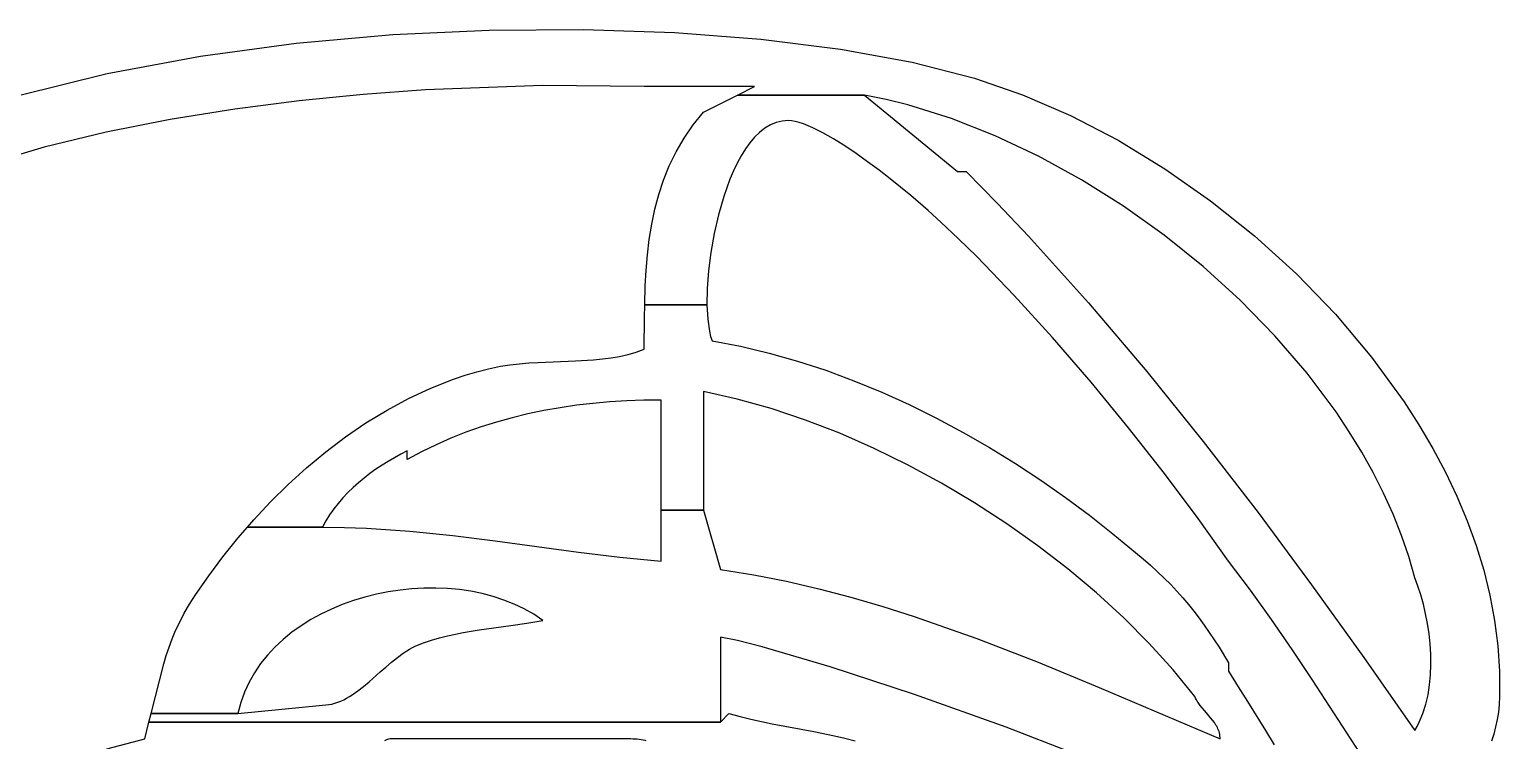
# Model space of a CAD drawing. Extents: x 111.8 to 210.7, y -80.1 to -34.2.
# Drawn here: x 196.34 to 202.46, y -70.77 to -67.81 of the extents above; entities that cross this region are included whole.
import ezdxf

# ---------------------------------------------------------------- set-up
doc = ezdxf.new("R2010")
doc.units = 0
doc.layers.add('BLACK', color=7, linetype='CONTINUOUS')

msp = doc.modelspace()

# ---------------------------------------------------------------- linework, layer by layer
at = {"layer": 'BLACK', "linetype": 'CONTINUOUS'}
for p, q in [((197.445662, -67.865932), (197.848629, -67.830052)), ((197.848629, -67.830052), (198.249892, -67.811169)), ((198.249892, -67.811169), (198.643197, -67.808508)), ((198.643197, -67.808508), (199.022296, -67.821294)), ((199.022296, -67.821294), (199.380935, -67.848753)), ((197.047242, -67.919584), (197.445662, -67.865932)), ((199.380935, -67.848753), (199.712865, -67.89011)), ((199.712865, -67.89011), (200.011833, -67.944589)), ((196.659619, -67.991784), (197.047242, -67.919584)), ((200.011833, -67.944589), (200.271589, -68.011415)), ((196.289045, -68.083306), (196.659619, -67.991784)), ((200.271589, -68.011415), (200.470897, -68.08024)), ((197.724979, -68.07927), (197.459032, -68.105575)), ((197.984623, -68.060455), (197.724979, -68.07927)), ((198.47219, -68.042614), (197.984623, -68.060455)), ((198.896109, -68.046677), (198.47219, -68.042614)), ((199.354602, -68.046677), (198.896109, -68.046677)), ((199.142985, -68.152486), (199.284058, -68.081949)), ((199.284058, -68.081949), (199.354602, -68.046677)), ((199.284058, -68.081949), (199.813095, -68.081949)), ((199.813095, -68.081949), (199.284058, -68.081949)), ((199.813095, -68.081949), (200.20105, -68.39937)), ((199.902752, -68.100529), (199.813095, -68.081949)), ((200.470897, -68.08024), (200.670774, -68.166888)), ((197.189985, -68.140043), (196.921042, -68.183346)), ((197.459032, -68.105575), (197.189985, -68.140043)), ((199.993056, -68.123125), (199.902752, -68.100529)), ((200.174876, -68.179903), (199.993056, -68.123125)), ((196.921042, -68.183346), (196.655405, -68.236155)), ((199.061496, -68.261462), (199.099528, -68.206199)), ((199.099528, -68.206199), (199.142985, -68.152486)), ((199.420973, -68.206209), (199.398138, -68.219924)), ((199.444842, -68.196116), (199.420973, -68.206209)), ((199.469744, -68.189885), (199.444842, -68.196116)), ((199.49568, -68.187755), (199.469744, -68.189885)), ((199.509613, -68.188669), (199.49568, -68.187755)), ((199.524896, -68.191346), (199.509613, -68.188669)), ((199.541432, -68.195689), (199.524896, -68.191346)), ((199.559123, -68.201601), (199.541432, -68.195689)), ((199.597587, -68.217746), (199.559123, -68.201601)), ((200.35711, -68.251354), (200.174876, -68.179903)), ((200.670774, -68.166888), (200.869307, -68.270172)), ((196.655405, -68.236155), (196.396278, -68.299141)), ((199.028527, -68.318171), (199.061496, -68.261462)), ((199.355566, -68.257268), (199.335831, -68.280419)), ((199.376335, -68.237024), (199.355566, -68.257268)), ((199.398138, -68.219924), (199.376335, -68.237024)), ((199.639512, -68.239005), (199.597587, -68.217746)), ((199.684123, -68.264604), (199.639512, -68.239005)), ((199.730646, -68.293768), (199.684123, -68.264604)), ((200.538311, -68.336547), (200.35711, -68.251354)), ((200.869307, -68.270172), (201.064586, -68.388903)), ((196.396278, -68.299141), (196.146863, -68.372977)), ((199.00026, -68.376224), (199.028527, -68.318171)), ((199.299459, -68.334483), (199.282823, -68.364918)), ((199.317128, -68.306237), (199.299459, -68.334483)), ((199.335831, -68.280419), (199.317128, -68.306237)), ((199.778305, -68.325722), (199.730646, -68.293768)), ((199.826326, -68.35969), (199.778305, -68.325722)), ((198.976331, -68.435517), (199.00026, -68.376224)), ((199.282823, -68.364918), (199.26722, -68.397303)), ((199.873934, -68.394899), (199.826326, -68.35969)), ((199.920354, -68.430572), (199.873934, -68.394899)), ((200.717032, -68.434553), (200.538311, -68.336547)), ((201.064586, -68.388903), (201.254699, -68.521894)), ((198.956381, -68.495946), (198.976331, -68.435517)), ((199.252651, -68.4314), (199.226612, -68.503772)), ((199.26722, -68.397303), (199.252651, -68.4314)), ((200.006528, -68.500215), (199.920354, -68.430572)), ((200.20105, -68.39937), (200.236319, -68.39937)), ((200.236319, -68.39937), (200.367355, -68.532843)), ((200.891827, -68.544441), (200.717032, -68.434553)), ((198.940047, -68.557409), (198.956381, -68.495946)), ((199.226612, -68.503772), (199.204707, -68.580122)), ((200.07865, -68.562418), (200.006528, -68.500215)), ((198.926968, -68.619801), (198.940047, -68.557409)), ((200.130521, -68.610982), (200.07865, -68.562418)), ((200.367355, -68.532843), (200.496015, -68.66864)), ((201.061249, -68.665282), (200.891827, -68.544441)), ((201.254699, -68.521894), (201.437734, -68.667955)), ((198.916782, -68.68302), (198.926968, -68.619801)), ((199.204707, -68.580122), (199.186934, -68.658538)), ((200.204433, -68.679909), (200.130521, -68.610982)), ((198.909127, -68.746963), (198.916782, -68.68302)), ((199.186934, -68.658538), (199.173295, -68.73711)), ((200.280412, -68.754055), (200.204433, -68.679909)), ((200.496015, -68.66864), (200.746617, -68.94659)), ((201.223851, -68.796146), (201.061249, -68.665282)), ((201.437734, -68.667955), (201.611779, -68.825899)), ((198.903643, -68.811525), (198.909127, -68.746963)), ((199.173295, -68.73711), (199.163788, -68.813925)), ((200.436917, -68.915727), (200.280412, -68.754055)), ((198.899966, -68.876604), (198.903643, -68.811525)), ((199.163788, -68.813925), (199.158415, -68.887072)), ((201.378187, -68.936102), (201.223851, -68.796146)), ((198.89796, -68.954639), (198.899966, -68.876604)), ((201.611779, -68.825899), (201.774923, -68.994537)), ((199.158415, -68.887072), (199.157175, -68.954639)), ((200.596729, -69.091452), (200.436917, -68.915727)), ((200.746617, -68.94659), (200.988953, -69.23198)), ((201.522811, -69.084221), (201.378187, -68.936102)), ((198.896109, -69.140019), (198.896591, -69.007898)), ((198.896591, -69.007898), (198.89796, -68.954639)), ((198.89796, -68.954639), (199.157175, -68.954639)), ((199.157175, -68.954639), (198.89796, -68.954639)), ((199.157175, -68.954639), (199.160069, -69.014715)), ((201.774923, -68.994537), (201.925255, -69.172682)), ((199.160069, -69.014715), (199.167095, -69.065388)), ((199.167095, -69.065388), (199.172158, -69.086601)), ((199.172158, -69.086601), (199.178254, -69.104747)), ((199.178254, -69.104747), (199.297253, -69.127436)), ((199.297253, -69.127436), (199.416045, -69.155653)), ((200.75654, -69.276683), (200.596729, -69.091452)), ((201.656275, -69.239573), (201.522811, -69.084221)), ((198.454693, -69.194574), (198.609545, -69.188512)), ((198.609545, -69.188512), (198.684699, -69.184035)), ((198.684699, -69.184035), (198.721527, -69.180531)), ((198.721527, -69.180531), (198.757786, -69.175838)), ((198.757786, -69.175838), (198.793426, -69.169699)), ((198.793426, -69.169699), (198.828394, -69.161855)), ((198.828394, -69.161855), (198.862639, -69.152048)), ((198.862639, -69.152048), (198.896109, -69.140019)), ((199.416045, -69.155653), (199.534423, -69.18914)), ((199.534423, -69.18914), (199.652182, -69.227638)), ((201.925255, -69.172682), (202.060863, -69.359144)), ((198.10166, -69.264492), (198.149691, -69.248421)), ((198.149691, -69.248421), (198.198194, -69.234036)), ((198.198194, -69.234036), (198.247149, -69.221395)), ((198.247149, -69.221395), (198.296537, -69.210556)), ((198.296537, -69.210556), (198.336205, -69.204726)), ((198.336205, -69.204726), (198.375821, -69.200292)), ((198.375821, -69.200292), (198.415335, -69.196994)), ((198.415335, -69.196994), (198.454693, -69.194574)), ((199.652182, -69.227638), (199.769115, -69.270889)), ((200.988953, -69.23198), (201.22385, -69.523569)), ((201.777133, -69.401228), (201.656275, -69.239573)), ((197.914636, -69.344467), (198.007089, -69.301457)), ((198.007089, -69.301457), (198.10166, -69.264492)), ((199.769115, -69.270889), (199.885014, -69.318635)), ((200.913046, -69.466873), (200.75654, -69.276683)), ((197.824457, -69.393057), (197.914636, -69.344467)), ((198.613256, -69.373372), (198.54506, -69.383249)), ((198.682279, -69.365408), (198.613256, -69.373372)), ((198.752128, -69.359303), (198.682279, -69.365408)), ((198.822804, -69.355006), (198.752128, -69.359303)), ((198.894307, -69.352466), (198.822804, -69.355006)), ((198.966637, -69.351631), (198.894307, -69.352466)), ((198.966637, -69.810129), (198.966637, -69.351631)), ((199.282966, -69.347285), (199.142975, -69.316364)), ((199.142975, -69.316364), (199.142975, -69.810129)), ((199.424714, -69.386833), (199.282966, -69.347285)), ((199.885014, -69.318635), (199.999673, -69.370617)), ((199.999673, -69.370617), (200.112886, -69.426578)), ((202.060863, -69.359144), (202.122548, -69.455123)), ((197.736706, -69.446761), (197.824457, -69.393057)), ((198.345432, -69.424863), (198.280542, -69.442902)), ((198.411148, -69.408942), (198.345432, -69.424863)), ((198.477691, -69.395088), (198.411148, -69.408942)), ((198.54506, -69.383249), (198.477691, -69.395088)), ((199.567495, -69.434544), (199.424714, -69.386833)), ((199.710586, -69.489953), (199.567495, -69.434544)), ((200.112886, -69.426578), (200.224445, -69.486258)), ((201.832382, -69.484129), (201.777133, -69.401228)), ((197.651539, -69.505115), (197.736706, -69.446761)), ((198.153243, -69.485542), (198.090833, -69.510245)), ((198.216479, -69.463111), (198.153243, -69.485542)), ((198.280542, -69.442902), (198.216479, -69.463111)), ((199.853263, -69.552595), (199.710586, -69.489953)), ((200.224445, -69.486258), (200.334145, -69.549399)), ((201.06294, -69.657477), (200.913046, -69.466873)), ((201.883938, -69.568256), (201.832382, -69.484129)), ((202.122548, -69.455123), (202.179835, -69.552736)), ((197.569109, -69.567653), (197.651539, -69.505115)), ((198.02925, -69.537274), (197.968493, -69.566679)), ((198.090833, -69.510245), (198.02925, -69.537274)), ((199.994804, -69.622005), (199.853263, -69.552595)), ((200.334145, -69.549399), (200.441778, -69.615744)), ((201.22385, -69.523569), (201.452133, -69.820118)), ((202.179835, -69.552736), (202.232485, -69.651834)), ((197.489573, -69.633912), (197.569109, -69.567653)), ((197.829676, -69.606642), (197.803862, -69.622761)), ((197.855799, -69.59135), (197.829676, -69.606642)), ((197.882129, -69.576884), (197.855799, -69.59135)), ((197.908563, -69.563245), (197.882129, -69.576884)), ((197.908563, -69.598512), (197.908563, -69.563245)), ((197.968493, -69.566679), (197.908563, -69.598512)), ((200.441778, -69.615744), (200.547138, -69.685033)), ((201.931619, -69.653494), (201.883938, -69.568256)), ((197.413086, -69.703425), (197.489573, -69.633912)), ((197.729313, -69.676078), (197.705772, -69.695504)), ((197.753577, -69.657479), (197.729313, -69.676078)), ((197.778461, -69.639707), (197.753577, -69.657479)), ((197.803862, -69.622761), (197.778461, -69.639707)), ((200.134486, -69.697718), (199.994804, -69.622005)), ((201.202914, -69.843948), (201.06294, -69.657477)), ((201.975244, -69.739727), (201.931619, -69.653494)), ((202.232485, -69.651834), (202.28026, -69.752269)), ((197.339801, -69.775728), (197.413086, -69.703425)), ((197.661272, -69.736834), (197.640521, -69.75874)), ((197.683057, -69.715756), (197.661272, -69.736834)), ((197.705772, -69.695504), (197.683057, -69.715756)), ((200.271583, -69.779269), (200.134486, -69.697718)), ((200.547138, -69.685033), (200.650017, -69.757009)), ((202.014633, -69.826838), (201.975244, -69.739727)), ((197.269875, -69.850356), (197.339801, -69.775728)), ((197.620906, -69.781472), (197.60253, -69.805031)), ((197.640521, -69.75874), (197.620906, -69.781472)), ((200.405375, -69.866193), (200.271583, -69.779269)), ((200.650017, -69.757009), (200.75021, -69.831413)), ((202.28026, -69.752269), (202.32292, -69.853893)), ((197.243557, -69.880666), (197.269875, -69.850356)), ((197.569913, -69.854627), (197.555878, -69.880666)), ((197.585499, -69.829416), (197.569913, -69.854627)), ((197.60253, -69.805031), (197.585499, -69.829416)), ((198.966637, -70.021741), (198.966637, -69.810129)), ((198.966637, -69.810129), (199.142975, -69.810129)), ((199.142975, -69.810129), (198.966637, -69.810129)), ((199.142975, -69.810129), (199.142985, -69.810129)), ((199.142985, -69.810129), (199.213514, -70.057011)), ((200.75021, -69.831413), (200.84751, -69.907987)), ((201.329663, -70.021739), (201.202914, -69.843948)), ((201.452133, -69.820118), (201.67463, -70.120386)), ((202.049604, -69.914711), (202.014633, -69.826838)), ((202.32292, -69.853893), (202.360226, -69.956556)), ((197.203462, -69.926844), (197.243557, -69.880666)), ((197.243557, -69.880666), (197.555878, -69.880666)), ((197.555878, -69.880666), (197.243557, -69.880666)), ((197.555878, -69.880666), (197.648054, -69.881863)), ((197.648054, -69.881863), (197.739454, -69.885281)), ((197.739454, -69.885281), (197.920138, -69.897749)), ((197.920138, -69.897749), (198.098342, -69.916004)), ((198.098342, -69.916004), (198.27448, -69.937978)), ((200.535137, -69.958025), (200.405375, -69.866193)), ((200.84751, -69.907987), (200.941709, -69.986472)), ((202.079978, -70.00323), (202.049604, -69.914711)), ((197.140716, -70.004727), (197.203462, -69.926844)), ((198.27448, -69.937978), (198.62221, -69.98482)), ((198.62221, -69.98482), (198.79463, -70.005554)), ((200.660145, -70.0543), (200.535137, -69.958025)), ((200.941709, -69.986472), (200.973963, -70.012932)), ((202.360226, -69.956556), (202.39194, -70.06011)), ((197.081794, -70.083539), (197.140716, -70.004727)), ((198.79463, -70.005554), (198.966637, -70.021741)), ((200.973963, -70.012932), (201.004667, -70.039444)), ((201.004667, -70.039444), (201.033925, -70.066059)), ((201.420658, -70.142288), (201.329663, -70.021739)), ((202.105572, -70.092278), (202.079978, -70.00323)), ((197.02685, -70.162817), (197.081794, -70.083539)), ((199.213514, -70.057011), (199.351576, -70.079269)), ((199.351576, -70.079269), (199.488088, -70.106126)), ((199.488088, -70.106126), (199.623154, -70.137219)), ((200.779677, -70.154553), (200.660145, -70.0543)), ((201.033925, -70.066059), (201.06184, -70.092829)), ((201.06184, -70.092829), (201.088515, -70.119806)), ((202.118359, -70.126531), (202.105572, -70.092278)), ((202.39194, -70.06011), (202.417822, -70.164407)), ((197.001999, -70.20171), (197.02685, -70.162817)), ((197.780545, -70.159549), (197.73222, -70.171634)), ((197.829503, -70.149763), (197.780545, -70.159549)), ((197.8789, -70.142302), (197.829503, -70.149763)), ((197.928543, -70.137191), (197.8789, -70.142302)), ((197.978237, -70.134457), (197.928543, -70.137191)), ((198.027789, -70.134126), (197.978237, -70.134457)), ((198.077005, -70.136223), (198.027789, -70.134126)), ((198.125692, -70.140773), (198.077005, -70.136223)), ((198.173655, -70.147804), (198.125692, -70.140773)), ((198.220702, -70.15734), (198.173655, -70.147804)), ((198.266638, -70.169408), (198.220702, -70.15734)), ((198.311269, -70.184033), (198.266638, -70.169408)), ((199.623154, -70.137219), (199.756877, -70.172187)), ((200.893009, -70.258319), (200.779677, -70.154553)), ((201.088515, -70.119806), (201.114054, -70.147042)), ((201.114054, -70.147042), (201.138559, -70.174587)), ((201.50876, -70.265316), (201.420658, -70.142288)), ((201.67463, -70.120386), (201.892168, -70.423134)), ((202.130164, -70.162954), (202.118359, -70.126531)), ((202.140833, -70.201236), (202.130164, -70.162954)), ((202.417822, -70.164407), (202.437634, -70.269298)), ((196.980144, -70.239209), (197.001999, -70.20171)), ((197.59298, -70.221425), (197.549124, -70.242447)), ((197.638244, -70.202598), (197.59298, -70.221425)), ((197.684722, -70.185992), (197.638244, -70.202598)), ((197.73222, -70.171634), (197.684722, -70.185992)), ((198.354402, -70.201241), (198.311269, -70.184033)), ((198.395843, -70.221058), (198.354402, -70.201241)), ((198.435399, -70.24351), (198.395843, -70.221058)), ((199.756877, -70.172187), (199.889359, -70.210667)), ((199.889359, -70.210667), (200.020705, -70.252299)), ((201.138559, -70.174587), (201.162135, -70.202494)), ((201.162135, -70.202494), (201.184884, -70.230814)), ((201.184884, -70.230814), (201.20691, -70.259599)), ((202.15021, -70.241069), (202.140833, -70.201236)), ((196.944185, -70.311056), (196.960976, -70.275572)), ((196.960976, -70.275572), (196.980144, -70.239209)), ((197.46641, -70.290977), (197.42794, -70.318432)), ((197.506869, -70.26564), (197.46641, -70.290977)), ((197.549124, -70.242447), (197.506869, -70.26564)), ((198.208355, -70.308303), (198.340614, -70.290117)), ((198.340614, -70.290117), (198.406744, -70.280403)), ((198.406744, -70.280403), (198.472875, -70.268623)), ((198.472875, -70.268623), (198.435399, -70.24351)), ((200.020705, -70.252299), (200.280401, -70.343571)), ((200.999419, -70.365133), (200.893009, -70.258319)), ((201.20691, -70.259599), (201.228316, -70.288901)), ((201.228316, -70.288901), (201.249205, -70.318771)), ((201.594383, -70.389997), (201.50876, -70.265316)), ((202.158141, -70.282142), (202.15021, -70.241069)), ((202.164469, -70.324144), (202.158141, -70.282142)), ((202.437634, -70.269298), (202.451136, -70.374635)), ((196.916492, -70.380422), (196.92946, -70.34592)), ((196.92946, -70.34592), (196.944185, -70.311056)), ((197.391652, -70.347979), (197.357742, -70.379593)), ((197.42794, -70.318432), (197.391652, -70.347979)), ((197.976906, -70.362006), (198.009969, -70.35108)), ((198.009969, -70.35108), (198.043033, -70.341496)), ((198.043033, -70.341496), (198.076097, -70.333101)), ((198.076097, -70.333101), (198.109161, -70.325739)), ((198.109161, -70.325739), (198.142225, -70.319256)), ((198.142225, -70.319256), (198.208355, -70.308303)), ((199.28419, -70.352551), (199.213514, -70.339162)), ((199.213514, -70.339162), (199.213514, -70.691849)), ((199.387104, -70.378494), (199.28419, -70.352551)), ((200.280401, -70.343571), (200.53679, -70.44311)), ((201.249205, -70.318771), (201.269681, -70.349261)), ((201.269681, -70.349261), (201.289847, -70.380423)), ((202.169042, -70.366767), (202.164469, -70.324144)), ((196.894586, -70.449375), (196.904971, -70.414821)), ((196.904971, -70.414821), (196.916492, -70.380422)), ((197.326401, -70.413247), (197.297825, -70.448916)), ((197.357742, -70.379593), (197.326401, -70.413247)), ((197.867737, -70.423408), (197.892451, -70.405291)), ((197.892451, -70.405291), (197.917784, -70.388828)), ((197.917784, -70.388828), (197.930716, -70.381345)), ((197.930716, -70.381345), (197.943842, -70.374431)), ((197.943842, -70.374431), (197.976906, -70.362006)), ((199.669808, -70.462051), (199.387104, -70.378494)), ((201.098182, -70.47453), (200.999419, -70.365133)), ((201.289847, -70.380423), (201.329663, -70.444968)), ((201.67794, -70.515505), (201.594383, -70.389997)), ((202.171702, -70.409699), (202.169042, -70.366767)), ((202.172297, -70.452632), (202.171702, -70.409699)), ((202.451136, -70.374635), (202.45809, -70.480268)), ((196.842057, -70.656582), (196.894586, -70.449375)), ((197.297825, -70.448916), (197.272206, -70.486575)), ((197.796284, -70.483544), (197.819757, -70.462947)), ((197.819757, -70.462947), (197.84354, -70.442764)), ((197.84354, -70.442764), (197.867737, -70.423408)), ((200.021947, -70.577846), (199.669808, -70.462051)), ((200.53679, -70.44311), (200.790699, -70.548021)), ((201.188575, -70.586046), (201.098182, -70.47453)), ((201.329663, -70.444968), (201.329653, -70.480237)), ((201.892168, -70.423134), (202.105572, -70.727121)), ((202.170669, -70.495255), (202.172297, -70.452632)), ((197.249738, -70.526196), (197.230616, -70.567755)), ((197.272206, -70.486575), (197.249738, -70.526196)), ((197.726694, -70.54368), (197.749856, -70.524323)), ((197.749856, -70.524323), (197.796284, -70.483544)), ((201.329653, -70.480237), (201.369263, -70.544851)), ((201.999764, -71.009272), (201.67794, -70.515505)), ((202.16013, -70.57833), (202.166665, -70.537257)), ((202.166665, -70.537257), (202.170669, -70.495255)), ((202.45809, -70.480268), (202.458257, -70.586051)), ((197.230616, -70.567755), (197.215033, -70.611226)), ((197.631978, -70.604574), (197.644134, -70.598951)), ((197.644134, -70.598951), (197.656174, -70.592657)), ((197.656174, -70.592657), (197.66811, -70.585742)), ((197.66811, -70.585742), (197.679956, -70.57826)), ((197.679956, -70.57826), (197.703428, -70.561796)), ((197.703428, -70.561796), (197.726694, -70.54368)), ((200.403844, -70.713894), (200.021947, -70.577846)), ((200.790699, -70.548021), (201.294384, -70.762391)), ((201.191982, -70.592557), (201.188575, -70.586046)), ((201.195576, -70.598875), (201.191982, -70.592557)), ((201.199338, -70.605012), (201.195576, -70.598875)), ((201.369263, -70.544851), (201.408459, -70.606985)), ((202.150908, -70.618163), (202.16013, -70.57833)), ((202.458257, -70.586051), (202.457069, -70.618711)), ((196.833116, -70.691849), (196.842057, -70.656582)), ((196.842057, -70.656582), (197.203183, -70.656582)), ((197.203183, -70.656582), (196.842057, -70.656582)), ((197.215033, -70.611226), (197.203183, -70.656582)), ((197.203183, -70.656582), (197.555878, -70.621313)), ((197.555878, -70.621313), (197.569003, -70.620805)), ((197.569003, -70.620805), (197.581934, -70.619315)), ((197.581934, -70.619315), (197.594684, -70.616895)), ((197.594684, -70.616895), (197.607266, -70.613598)), ((197.607266, -70.613598), (197.619693, -70.609473)), ((197.619693, -70.609473), (197.631978, -70.604574)), ((199.213514, -70.691849), (199.248783, -70.656582)), ((199.248783, -70.656582), (199.294678, -70.669024)), ((201.203248, -70.610981), (201.199338, -70.605012)), ((201.211437, -70.622468), (201.203248, -70.610981)), ((201.219987, -70.633438), (201.211437, -70.622468)), ((201.228744, -70.643994), (201.219987, -70.633438)), ((201.237553, -70.654241), (201.228744, -70.643994)), ((201.254706, -70.674217), (201.237553, -70.654241)), ((201.408459, -70.606985), (201.483957, -70.72712)), ((202.123784, -70.692868), (202.138844, -70.656445)), ((202.138844, -70.656445), (202.150908, -70.618163)), ((202.453711, -70.650596), (202.448493, -70.681757)), ((202.457069, -70.618711), (202.453711, -70.650596)), ((196.815233, -70.762388), (196.833116, -70.691849)), ((196.833116, -70.691849), (199.213514, -70.691849)), ((199.213514, -70.691849), (196.833116, -70.691849)), ((199.294678, -70.669024), (199.33985, -70.680071)), ((199.33985, -70.680071), (199.428437, -70.699014)), ((199.428437, -70.699014), (199.601477, -70.731528)), ((200.775822, -70.858207), (200.403844, -70.713894)), ((201.262739, -70.684154), (201.254706, -70.674217)), ((201.270205, -70.694194), (201.262739, -70.684154)), ((201.276947, -70.704441), (201.270205, -70.694194)), ((201.279998, -70.709674), (201.276947, -70.704441)), ((201.282811, -70.714997), (201.279998, -70.709674)), ((201.285365, -70.720424), (201.282811, -70.714997)), ((201.287642, -70.725967), (201.285365, -70.720424)), ((202.105572, -70.727121), (202.115082, -70.710285)), ((202.115082, -70.710285), (202.123784, -70.692868)), ((202.441726, -70.712248), (202.433719, -70.742118)), ((202.448493, -70.681757), (202.441726, -70.712248)), ((196.658176, -70.803856), (196.815233, -70.762388)), ((197.822843, -70.765973), (197.813913, -70.770295)), ((197.830908, -70.763303), (197.822843, -70.765973)), ((197.838024, -70.762391), (197.830908, -70.763303)), ((198.825559, -70.762391), (197.838024, -70.762391)), ((198.840232, -70.76246), (198.825559, -70.762391)), ((198.848421, -70.762623), (198.840232, -70.76246)), ((198.856971, -70.762942), (198.848421, -70.762623)), ((198.865728, -70.763467), (198.856971, -70.762942)), ((198.874537, -70.76425), (198.865728, -70.763467)), ((198.883243, -70.765344), (198.874537, -70.76425)), ((198.89169, -70.766799), (198.883243, -70.765344)), ((198.899723, -70.768667), (198.89169, -70.766799)), ((198.903537, -70.769773), (198.899723, -70.768667)), ((199.601477, -70.731528), (199.687583, -70.749231)), ((199.687583, -70.749231), (199.730894, -70.759349)), ((199.730894, -70.759349), (199.774515, -70.770654)), ((201.289621, -70.73164), (201.287642, -70.725967)), ((201.291284, -70.737454), (201.289621, -70.73164)), ((201.292611, -70.743423), (201.291284, -70.737454)), ((201.293583, -70.749561), (201.292611, -70.743423)), ((201.29418, -70.755879), (201.293583, -70.749561)), ((201.294384, -70.762391), (201.29418, -70.755879)), ((201.483957, -70.72712), (201.519433, -70.786774)), ((202.433719, -70.742118), (202.424782, -70.771419))]:
    msp.add_line(p, q, dxfattribs=at)

doc.saveas('drawing.dxf')
